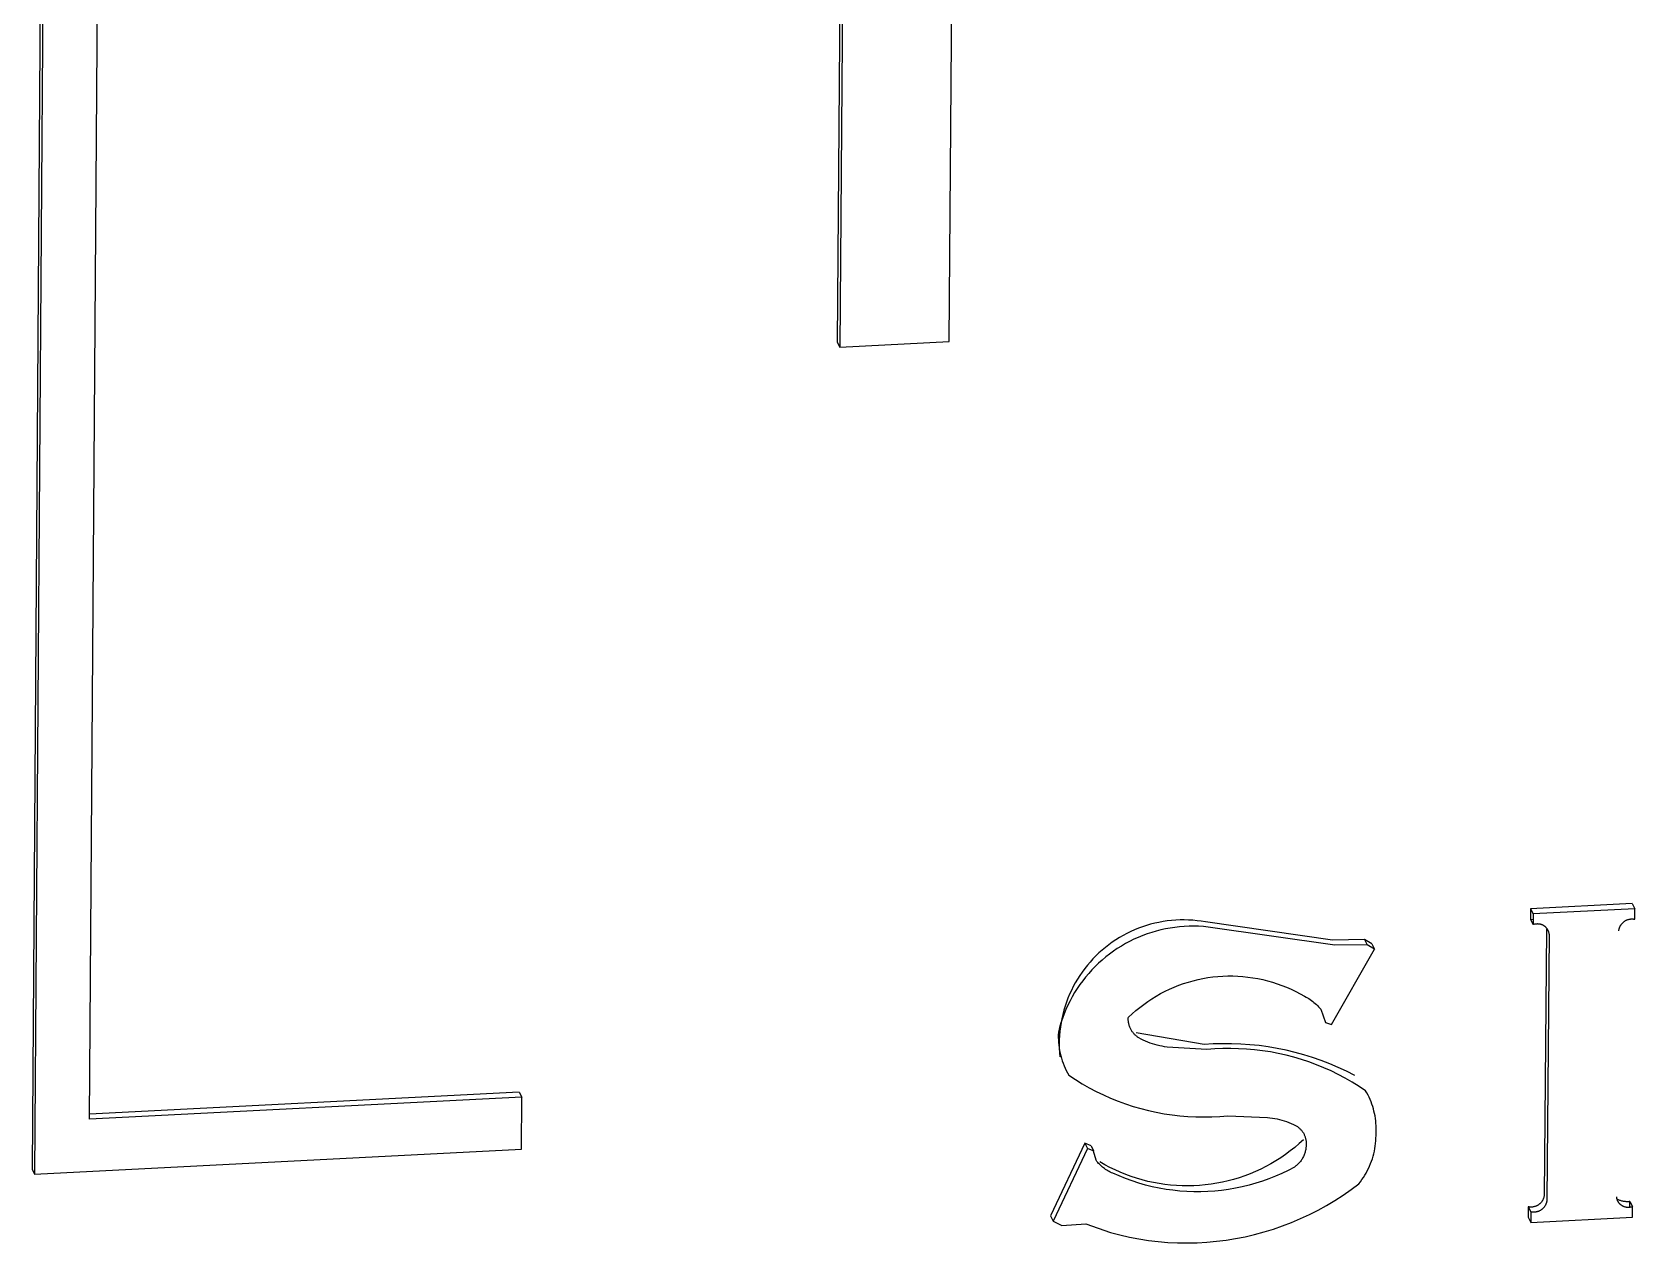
# Model space of a CAD drawing. Header units: millimetres. Extents: x -582 to 3448, y -204 to 2611.
# Drawn here: x 589.33 to 596.9, y 676.75 to 682.47 of the extents above; entities that cross this region are included whole.
import ezdxf

# ---------------------------------------------------------------- set-up
doc = ezdxf.new("R2010")
doc.units = ezdxf.units.MM
doc.header["$MEASUREMENT"] = 0
doc.layers.add('Utwórz2D linie widoczne', color=7, linetype='Continuous', true_color=0x000000)

msp = doc.modelspace()

# ---------------------------------------------------------------- linework, layer by layer
at = {"layer": 'Utwórz2D linie widoczne'}
for p, q in [((589.5234, 704.774), (589.3295, 677.0965)), ((589.5357, 704.7507), (589.3418, 677.0725)), ((589.6006, 677.3316), (589.7922, 704.5152)), ((593.2121, 691.1064), (593.1345, 681.0031)), ((593.2245, 691.0827), (593.1469, 680.9791)), ((593.6623, 681.0054), (593.7316, 689.9711)), ((593.1345, 681.0031), (593.1469, 680.9791)), ((593.1469, 680.9791), (593.6623, 681.0054)), ((596.4103, 678.3256), (596.4099, 678.2758)), ((596.8908, 678.3502), (596.4103, 678.3256)), ((596.4103, 678.3256), (596.4228, 678.3016)), ((596.9033, 678.3262), (596.4228, 678.3016)), ((596.8908, 678.3502), (596.9033, 678.3262)), ((596.9029, 678.2764), (596.9033, 678.3262)), ((594.5576, 678.2337), (594.5389, 678.2262)), ((594.5764, 678.2407), (594.5576, 678.2337)), ((594.5956, 678.247), (594.5764, 678.2407)), ((594.6149, 678.2526), (594.5956, 678.247)), ((594.6344, 678.2575), (594.6149, 678.2526)), ((594.654, 678.2618), (594.6344, 678.2575)), ((594.6738, 678.2654), (594.654, 678.2618)), ((594.6851, 678.2309), (594.6631, 678.2261)), ((594.6937, 678.2683), (594.6738, 678.2654)), ((594.7072, 678.235), (594.6851, 678.2309)), ((594.7137, 678.2705), (594.6937, 678.2683)), ((594.7294, 678.2382), (594.7072, 678.235)), ((594.7337, 678.2721), (594.7137, 678.2705)), ((594.7517, 678.2408), (594.7294, 678.2382)), ((594.7538, 678.273), (594.7337, 678.2721)), ((594.7741, 678.2425), (594.7517, 678.2408)), ((594.774, 678.2731), (594.7538, 678.273)), ((594.7941, 678.2726), (594.774, 678.2731)), ((594.7966, 678.2435), (594.7741, 678.2425)), ((594.8141, 678.2714), (594.7941, 678.2726)), ((594.8191, 678.2437), (594.7966, 678.2435)), ((594.8342, 678.2695), (594.8141, 678.2714)), ((594.8415, 678.2431), (594.8191, 678.2437)), ((594.8541, 678.2669), (594.8342, 678.2695)), ((594.864, 678.2417), (594.8415, 678.2431)), ((594.8739, 678.2636), (594.8541, 678.2669)), ((594.8864, 678.2396), (594.864, 678.2417)), ((595.4735, 678.178), (594.8739, 678.2636)), ((595.4859, 678.1539), (594.8864, 678.2396)), ((596.4099, 678.2758), (596.4225, 678.2761)), ((596.4099, 678.2758), (596.4223, 678.2518)), ((596.4228, 678.3016), (596.4223, 678.2518)), ((596.4223, 678.2518), (596.4241, 678.2525)), ((596.4241, 678.2525), (596.4259, 678.2531)), ((596.4259, 678.2531), (596.4277, 678.2536)), ((596.4277, 678.2536), (596.4295, 678.2541)), ((596.4295, 678.2541), (596.4314, 678.2545)), ((596.4314, 678.2545), (596.4332, 678.2549)), ((596.4332, 678.2549), (596.4351, 678.2552)), ((596.4351, 678.2552), (596.437, 678.2554)), ((596.437, 678.2554), (596.4389, 678.2555)), ((596.4389, 678.2555), (596.4408, 678.2556)), ((596.4408, 678.2556), (596.4426, 678.2557)), ((596.4426, 678.2557), (596.4445, 678.2556)), ((596.4445, 678.2556), (596.4464, 678.2555)), ((596.4464, 678.2555), (596.4483, 678.2554)), ((596.4483, 678.2554), (596.4502, 678.2552)), ((596.4502, 678.2552), (596.452, 678.2549)), ((596.452, 678.2549), (596.4539, 678.2545)), ((596.4539, 678.2545), (596.4557, 678.2541)), ((596.4557, 678.2541), (596.4576, 678.2536)), ((596.4576, 678.2536), (596.4594, 678.2531)), ((596.4594, 678.2531), (596.4612, 678.2524)), ((596.4612, 678.2524), (596.4629, 678.2518)), ((596.4629, 678.2518), (596.4647, 678.251)), ((596.4647, 678.251), (596.4664, 678.2503)), ((596.4664, 678.2503), (596.4681, 678.2494)), ((596.4681, 678.2494), (596.4697, 678.2485)), ((596.4697, 678.2485), (596.4714, 678.2475)), ((596.4714, 678.2475), (596.473, 678.2465)), ((596.473, 678.2465), (596.4745, 678.2454)), ((596.4745, 678.2454), (596.476, 678.2443)), ((596.476, 678.2443), (596.4775, 678.2431)), ((596.4775, 678.2431), (596.4789, 678.2419)), ((596.4789, 678.2419), (596.4803, 678.2406)), ((596.4803, 678.2406), (596.4817, 678.2393)), ((596.4817, 678.2393), (596.483, 678.2379)), ((596.483, 678.2379), (596.4842, 678.2365)), ((596.4842, 678.2365), (596.4854, 678.2351)), ((596.4854, 678.2351), (596.4866, 678.2336)), ((596.4866, 678.2336), (596.4877, 678.232)), ((596.4877, 678.232), (596.4887, 678.2305)), ((596.4887, 678.2305), (596.4897, 678.2288)), ((596.8282, 678.2289), (596.8287, 678.2309)), ((596.8287, 678.2309), (596.8292, 678.233)), ((596.8292, 678.233), (596.8299, 678.2351)), ((596.8299, 678.2351), (596.8306, 678.2371)), ((596.8306, 678.2371), (596.8313, 678.2391)), ((596.8313, 678.2391), (596.8322, 678.241)), ((596.8322, 678.241), (596.8331, 678.243)), ((596.8331, 678.243), (596.8341, 678.2449)), ((596.8341, 678.2449), (596.8351, 678.2468)), ((596.8351, 678.2468), (596.8362, 678.2486)), ((596.8362, 678.2486), (596.8374, 678.2504)), ((596.8374, 678.2504), (596.8386, 678.2521)), ((596.8386, 678.2521), (596.8399, 678.2539)), ((596.8399, 678.2539), (596.8412, 678.2555)), ((596.8412, 678.2555), (596.8426, 678.2571)), ((596.8426, 678.2571), (596.8441, 678.2587)), ((596.8441, 678.2587), (596.8456, 678.2602)), ((596.8456, 678.2602), (596.8471, 678.2617)), ((596.8471, 678.2617), (596.8487, 678.2631)), ((596.8487, 678.2631), (596.8504, 678.2645)), ((596.8504, 678.2645), (596.8521, 678.2658)), ((596.8521, 678.2658), (596.8538, 678.267)), ((596.8538, 678.267), (596.8556, 678.2682)), ((596.8556, 678.2682), (596.8574, 678.2693)), ((596.8574, 678.2693), (596.8593, 678.2704)), ((596.8593, 678.2704), (596.8612, 678.2714)), ((596.8612, 678.2714), (596.8631, 678.2723)), ((596.8631, 678.2723), (596.8651, 678.2731)), ((596.8651, 678.2731), (596.8671, 678.2739)), ((596.8671, 678.2739), (596.8691, 678.2746)), ((596.8691, 678.2746), (596.8711, 678.2753)), ((596.8711, 678.2753), (596.8732, 678.2759)), ((596.8732, 678.2759), (596.8753, 678.2764)), ((596.8753, 678.2764), (596.8774, 678.2768)), ((596.8774, 678.2768), (596.8795, 678.2772)), ((596.8795, 678.2772), (596.8816, 678.2775)), ((596.8816, 678.2775), (596.8837, 678.2777)), ((596.8837, 678.2777), (596.8859, 678.2778)), ((596.8859, 678.2778), (596.888, 678.2779)), ((596.888, 678.2779), (596.8901, 678.2779)), ((596.8901, 678.2779), (596.8923, 678.2778)), ((596.8923, 678.2778), (596.8944, 678.2777)), ((596.8944, 678.2777), (596.8965, 678.2775)), ((596.8965, 678.2775), (596.8987, 678.2772)), ((596.8987, 678.2772), (596.9008, 678.2768)), ((596.9008, 678.2768), (596.9029, 678.2764)), ((594.4173, 678.156), (594.4014, 678.1436)), ((594.4336, 678.1678), (594.4173, 678.156)), ((594.4502, 678.179), (594.4336, 678.1678)), ((594.4673, 678.1896), (594.4502, 678.179)), ((594.4847, 678.1997), (594.4673, 678.1896)), ((594.496, 678.1612), (594.4766, 678.15)), ((594.5025, 678.2091), (594.4847, 678.1997)), ((594.5158, 678.1718), (594.496, 678.1612)), ((594.5206, 678.218), (594.5025, 678.2091)), ((594.536, 678.1817), (594.5158, 678.1718)), ((594.5389, 678.2262), (594.5206, 678.218)), ((594.5565, 678.191), (594.536, 678.1817)), ((594.5773, 678.1995), (594.5565, 678.191)), ((594.5984, 678.2072), (594.5773, 678.1995)), ((594.6198, 678.2143), (594.5984, 678.2072)), ((594.6413, 678.2206), (594.6198, 678.2143)), ((594.6631, 678.2261), (594.6413, 678.2206)), ((595.6253, 678.1803), (595.4735, 678.178)), ((595.6377, 678.1562), (595.4859, 678.1539)), ((595.6253, 678.1803), (595.6377, 678.1562)), ((595.66, 678.1599), (595.6253, 678.1803)), ((595.6724, 678.1358), (595.6377, 678.1562)), ((595.66, 678.1599), (595.6724, 678.1358)), ((596.4847, 678.2297), (596.4744, 676.972)), ((596.4972, 678.2056), (596.4869, 676.948)), ((596.4897, 678.2288), (596.4907, 678.2272)), ((596.4907, 678.2272), (596.4915, 678.2255)), ((596.4915, 678.2255), (596.4924, 678.2238)), ((596.4924, 678.2238), (596.4931, 678.2221)), ((596.4931, 678.2221), (596.4938, 678.2203)), ((596.4938, 678.2203), (596.4945, 678.2186)), ((596.4945, 678.2186), (596.495, 678.2168)), ((596.495, 678.2168), (596.4956, 678.2149)), ((596.4956, 678.2149), (596.496, 678.2131)), ((596.496, 678.2131), (596.4964, 678.2113)), ((596.4964, 678.2113), (596.4967, 678.2094)), ((596.4967, 678.2094), (596.497, 678.2075)), ((596.497, 678.2075), (596.4972, 678.2056)), ((596.8272, 678.2225), (596.8274, 678.2246)), ((596.8274, 678.2246), (596.8278, 678.2268)), ((596.8278, 678.2268), (596.8282, 678.2289)), ((594.3424, 678.0891), (594.3288, 678.0742)), ((594.3564, 678.1035), (594.3424, 678.0891)), ((594.3709, 678.1174), (594.3564, 678.1035)), ((594.3858, 678.0839), (594.3691, 678.0689)), ((594.3859, 678.1308), (594.3709, 678.1174)), ((594.403, 678.0984), (594.3858, 678.0839)), ((594.4014, 678.1436), (594.3859, 678.1308)), ((594.4207, 678.1122), (594.403, 678.0984)), ((594.4389, 678.1254), (594.4207, 678.1122)), ((594.4575, 678.138), (594.4389, 678.1254)), ((594.4766, 678.15), (594.4575, 678.138)), ((595.4697, 677.7793), (595.6724, 678.1358)), ((594.28, 678.0103), (594.2692, 677.9934)), ((594.2914, 678.0269), (594.28, 678.0103)), ((594.3033, 678.0431), (594.2914, 678.0269)), ((594.3077, 678.0033), (594.2938, 677.9857)), ((594.3158, 678.0589), (594.3033, 678.0431)), ((594.3222, 678.0205), (594.3077, 678.0033)), ((594.3288, 678.0742), (594.3158, 678.0589)), ((594.3373, 678.0372), (594.3222, 678.0205)), ((594.3529, 678.0533), (594.3373, 678.0372)), ((594.3691, 678.0689), (594.3529, 678.0533)), ((594.8856, 678.0007), (594.9091, 678.0039)), ((594.9091, 678.0039), (594.9327, 678.0063)), ((594.9327, 678.0063), (594.9564, 678.0079)), ((594.9564, 678.0079), (594.9801, 678.0087)), ((594.9801, 678.0087), (595.0038, 678.0086)), ((595.0038, 678.0086), (595.0275, 678.0078)), ((595.0275, 678.0078), (595.0512, 678.0061)), ((595.0512, 678.0061), (595.0748, 678.0036)), ((595.0748, 678.0036), (595.0983, 678.0003)), ((594.2404, 677.9404), (594.232, 677.9221)), ((594.2494, 677.9584), (594.2404, 677.9404)), ((594.2559, 677.9299), (594.2446, 677.9105)), ((594.259, 677.976), (594.2494, 677.9584)), ((594.2679, 677.9489), (594.2559, 677.9299)), ((594.2692, 677.9934), (594.259, 677.976)), ((594.2805, 677.9675), (594.2679, 677.9489)), ((594.2938, 677.9857), (594.2805, 677.9675)), ((594.662, 677.9254), (594.683, 677.9363)), ((594.683, 677.9363), (594.7044, 677.9465)), ((594.7044, 677.9465), (594.7262, 677.956)), ((594.7262, 677.956), (594.7482, 677.9647)), ((594.7482, 677.9647), (594.7706, 677.9727)), ((594.7706, 677.9727), (594.7932, 677.9799)), ((594.7932, 677.9799), (594.816, 677.9863)), ((594.816, 677.9863), (594.839, 677.9919)), ((594.839, 677.9919), (594.8623, 677.9967)), ((594.8623, 677.9967), (594.8856, 678.0007)), ((595.0983, 678.0003), (595.1216, 677.9962)), ((595.1216, 677.9962), (595.1448, 677.9913)), ((595.1448, 677.9913), (595.1678, 677.9856)), ((595.1678, 677.9856), (595.1907, 677.9792)), ((595.1907, 677.9792), (595.2132, 677.9719)), ((595.2132, 677.9719), (595.2355, 677.9639)), ((595.2355, 677.9639), (595.2576, 677.9551)), ((595.2576, 677.9551), (595.2793, 677.9455)), ((595.2793, 677.9455), (595.3006, 677.9352)), ((595.3006, 677.9352), (595.3216, 677.9242)), ((594.2107, 677.8657), (594.2049, 677.8464)), ((594.2171, 677.8847), (594.2107, 677.8657)), ((594.2239, 677.8706), (594.2147, 677.8501)), ((594.2242, 677.9035), (594.2171, 677.8847)), ((594.2339, 677.8907), (594.2239, 677.8706)), ((594.232, 677.9221), (594.2242, 677.9035)), ((594.2446, 677.9105), (594.2339, 677.8907)), ((594.5448, 677.8451), (594.5631, 677.8602)), ((594.5631, 677.8602), (594.582, 677.8745)), ((594.582, 677.8745), (594.6013, 677.8883)), ((594.6013, 677.8883), (594.6211, 677.9013)), ((594.6211, 677.9013), (594.6413, 677.9137)), ((594.6413, 677.9137), (594.662, 677.9254)), ((595.3216, 677.9242), (595.3423, 677.9125)), ((595.3423, 677.9125), (595.349, 677.909)), ((595.349, 677.909), (595.3556, 677.9053)), ((595.3556, 677.9053), (595.3621, 677.9014)), ((595.3621, 677.9014), (595.3684, 677.8973)), ((595.3684, 677.8973), (595.3747, 677.8929)), ((595.3747, 677.8929), (595.3807, 677.8884)), ((595.3807, 677.8884), (595.3866, 677.8837)), ((595.3866, 677.8837), (595.3924, 677.8787)), ((595.3924, 677.8787), (595.398, 677.8736)), ((595.398, 677.8736), (595.4034, 677.8683)), ((595.4034, 677.8683), (595.4086, 677.8628)), ((595.4086, 677.8628), (595.4136, 677.8572)), ((595.4136, 677.8572), (595.4185, 677.8514)), ((594.1912, 677.7869), (594.1848, 677.7654)), ((594.1915, 677.7876), (594.1884, 677.7677)), ((594.1983, 677.8083), (594.1912, 677.7869)), ((594.1953, 677.8073), (594.1915, 677.7876)), ((594.1998, 677.8269), (594.1953, 677.8073)), ((594.2061, 677.8293), (594.1983, 677.8083)), ((594.2049, 677.8464), (594.1998, 677.8269)), ((594.2147, 677.8501), (594.2061, 677.8293)), ((594.5094, 677.8096), (594.5097, 677.8132)), ((594.5094, 677.8061), (594.5094, 677.8096)), ((594.5094, 677.8025), (594.5094, 677.8061)), ((594.5095, 677.7989), (594.5094, 677.8025)), ((594.5098, 677.7953), (594.5095, 677.7989)), ((594.5097, 677.8132), (594.5269, 677.8295)), ((594.5102, 677.7917), (594.5098, 677.7953)), ((594.5107, 677.7882), (594.5102, 677.7917)), ((594.5114, 677.7846), (594.5107, 677.7882)), ((594.5122, 677.7811), (594.5114, 677.7846)), ((594.513, 677.7776), (594.5122, 677.7811)), ((594.514, 677.7742), (594.513, 677.7776)), ((594.5269, 677.8295), (594.5448, 677.8451)), ((595.4185, 677.8514), (595.4409, 677.7888)), ((595.4409, 677.7888), (595.4697, 677.7793)), ((594.1787, 677.7311), (594.1786, 677.7186)), ((594.1786, 677.7186), (594.179, 677.7061)), ((594.1792, 677.7436), (594.1787, 677.7311)), ((594.179, 677.7061), (594.1798, 677.6936)), ((594.1848, 677.7654), (594.1792, 677.7436)), ((594.1832, 677.7076), (594.1829, 677.6875)), ((594.1843, 677.7277), (594.1832, 677.7076)), ((594.186, 677.7477), (594.1843, 677.7277)), ((594.1884, 677.7677), (594.186, 677.7477)), ((594.5152, 677.7708), (594.514, 677.7742)), ((594.5164, 677.7674), (594.5152, 677.7708)), ((594.5178, 677.7641), (594.5164, 677.7674)), ((594.5193, 677.7608), (594.5178, 677.7641)), ((594.5208, 677.7576), (594.5193, 677.7608)), ((594.5225, 677.7544), (594.5208, 677.7576)), ((594.5243, 677.7513), (594.5225, 677.7544)), ((594.5262, 677.7483), (594.5243, 677.7513)), ((594.5283, 677.7453), (594.5262, 677.7483)), ((594.5304, 677.7424), (594.5283, 677.7453)), ((594.5326, 677.7396), (594.5304, 677.7424)), ((594.5349, 677.7368), (594.5326, 677.7396)), ((594.5373, 677.7341), (594.5349, 677.7368)), ((594.5398, 677.7316), (594.5373, 677.7341)), ((594.5424, 677.7291), (594.5398, 677.7316)), ((594.545, 677.7267), (594.5424, 677.7291)), ((594.5478, 677.7243), (594.545, 677.7267)), ((594.8678, 677.6846), (594.5471, 677.7401)), ((594.5506, 677.7221), (594.5478, 677.7243)), ((594.5535, 677.72), (594.5506, 677.7221)), ((594.5565, 677.718), (594.5535, 677.72)), ((594.5595, 677.7161), (594.5565, 677.718)), ((594.5698, 677.7105), (594.5595, 677.7161)), ((594.5803, 677.7053), (594.5698, 677.7105)), ((594.5909, 677.7004), (594.5803, 677.7053)), ((594.6017, 677.6959), (594.5909, 677.7004)), ((594.1798, 677.6936), (594.181, 677.6812)), ((594.181, 677.6812), (594.1827, 677.6688)), ((594.1827, 677.6688), (594.1848, 677.6565)), ((594.1829, 677.6875), (594.1832, 677.6674)), ((594.1832, 677.6674), (594.1842, 677.6473)), ((594.1842, 677.6473), (594.1859, 677.6273)), ((594.1848, 677.6565), (594.1873, 677.6442)), ((594.1873, 677.6442), (594.1902, 677.632)), ((594.1902, 677.632), (594.1936, 677.62)), ((594.6127, 677.6917), (594.6017, 677.6959)), ((594.6238, 677.688), (594.6127, 677.6917)), ((594.635, 677.6845), (594.6238, 677.688)), ((594.6463, 677.6815), (594.635, 677.6845)), ((594.6576, 677.6788), (594.6463, 677.6815)), ((594.6691, 677.6765), (594.6576, 677.6788)), ((594.6807, 677.6745), (594.6691, 677.6765)), ((594.6923, 677.673), (594.6807, 677.6745)), ((594.8802, 677.6606), (594.6923, 677.673)), ((594.911, 677.6873), (594.8678, 677.6846)), ((594.9178, 677.6636), (594.8802, 677.6606)), ((594.9543, 677.6886), (594.911, 677.6873)), ((594.9555, 677.6653), (594.9178, 677.6636)), ((594.9976, 677.6885), (594.9543, 677.6886)), ((594.9931, 677.6658), (594.9555, 677.6653)), ((595.0308, 677.6651), (594.9931, 677.6658)), ((595.0408, 677.6869), (594.9976, 677.6885)), ((595.0684, 677.6631), (595.0308, 677.6651)), ((595.084, 677.6839), (595.0408, 677.6869)), ((595.106, 677.6598), (595.0684, 677.6631)), ((595.1271, 677.6794), (595.084, 677.6839)), ((595.1434, 677.6553), (595.106, 677.6598)), ((595.1699, 677.6736), (595.1271, 677.6794)), ((595.1807, 677.6495), (595.1434, 677.6553)), ((595.2126, 677.6663), (595.1699, 677.6736)), ((595.2177, 677.6425), (595.1807, 677.6495)), ((595.255, 677.6576), (595.2126, 677.6663)), ((595.2545, 677.6343), (595.2177, 677.6425)), ((595.2909, 677.6249), (595.2545, 677.6343)), ((595.2971, 677.6475), (595.255, 677.6576)), ((595.3271, 677.6142), (595.2909, 677.6249)), ((595.3388, 677.6361), (595.2971, 677.6475)), ((595.3802, 677.6232), (595.3388, 677.6361)), ((594.1936, 677.62), (594.1973, 677.6081)), ((594.1973, 677.6081), (594.2015, 677.5963)), ((594.2015, 677.5963), (594.206, 677.5846)), ((594.206, 677.5846), (594.211, 677.5731)), ((594.211, 677.5731), (594.2164, 677.5618)), ((594.2164, 677.5618), (594.2221, 677.5507)), ((594.2221, 677.5507), (594.2282, 677.5398)), ((595.3629, 677.6024), (595.3271, 677.6142)), ((595.3982, 677.5893), (595.3629, 677.6024)), ((595.421, 677.609), (595.3802, 677.6232)), ((595.4331, 677.5751), (595.3982, 677.5893)), ((595.4614, 677.5934), (595.421, 677.609)), ((595.4676, 677.5598), (595.4331, 677.5751)), ((595.5013, 677.5766), (595.4614, 677.5934)), ((595.5014, 677.5433), (595.4676, 677.5598)), ((595.5406, 677.5584), (595.5013, 677.5766)), ((595.5792, 677.5389), (595.5406, 677.5584)), ((594.2282, 677.5398), (594.2596, 677.519)), ((594.2596, 677.519), (594.2917, 677.4992)), ((594.2917, 677.4992), (594.3244, 677.4805)), ((594.3244, 677.4805), (594.3577, 677.4629)), ((595.5348, 677.5257), (595.5014, 677.5433)), ((595.5675, 677.507), (595.5348, 677.5257)), ((595.5995, 677.4872), (595.5675, 677.507)), ((595.6309, 677.4663), (595.5995, 677.4872)), ((591.6438, 677.4361), (589.6006, 677.3316)), ((591.6315, 677.4602), (589.6007, 677.3563)), ((591.6315, 677.4602), (591.6438, 677.4361)), ((591.642, 677.1902), (591.6438, 677.4361)), ((594.3577, 677.4629), (594.3916, 677.4465)), ((594.3916, 677.4465), (594.426, 677.4312)), ((594.426, 677.4312), (594.4609, 677.4171)), ((594.4609, 677.4171), (594.4963, 677.4041)), ((594.4963, 677.4041), (594.5321, 677.3924)), ((595.6367, 677.4562), (595.6309, 677.4663)), ((595.6421, 677.446), (595.6367, 677.4562)), ((595.6472, 677.4356), (595.6421, 677.446)), ((595.652, 677.425), (595.6472, 677.4356)), ((595.6564, 677.4143), (595.652, 677.425)), ((595.6604, 677.4034), (595.6564, 677.4143)), ((595.6641, 677.3924), (595.6604, 677.4034)), ((594.5321, 677.3924), (594.5683, 677.3819)), ((594.5683, 677.3819), (594.6048, 677.3726)), ((594.6048, 677.3726), (594.6416, 677.3645)), ((594.6416, 677.3645), (594.6786, 677.3577)), ((594.6786, 677.3577), (594.7159, 677.3521)), ((594.7159, 677.3521), (594.7533, 677.3478)), ((594.7533, 677.3478), (594.7908, 677.3447)), ((594.7908, 677.3447), (594.8285, 677.3429)), ((594.8285, 677.3429), (594.8661, 677.3424)), ((594.8661, 677.3424), (594.9038, 677.3432)), ((594.9038, 677.3432), (594.9414, 677.3452)), ((594.9414, 677.3452), (594.9789, 677.3485)), ((594.9789, 677.3485), (595.167, 677.34)), ((595.167, 677.34), (595.1785, 677.3388)), ((595.1785, 677.3388), (595.19, 677.3373)), ((595.19, 677.3373), (595.2014, 677.3354)), ((595.2014, 677.3354), (595.2127, 677.3332)), ((595.2127, 677.3332), (595.224, 677.3306)), ((595.224, 677.3306), (595.2352, 677.3276)), ((595.2352, 677.3276), (595.2463, 677.3242)), ((595.2463, 677.3242), (595.2572, 677.3205)), ((595.6674, 677.3813), (595.6641, 677.3924)), ((595.6703, 677.3701), (595.6674, 677.3813)), ((595.6729, 677.3587), (595.6703, 677.3701)), ((595.6751, 677.3474), (595.6729, 677.3587)), ((595.6769, 677.3359), (595.6751, 677.3474)), ((595.6784, 677.3244), (595.6769, 677.3359)), ((595.6794, 677.3128), (595.6784, 677.3244)), ((595.2572, 677.3205), (595.2681, 677.3165)), ((595.2681, 677.3165), (595.2788, 677.3121)), ((595.2788, 677.3121), (595.2894, 677.3074)), ((595.2894, 677.3074), (595.2998, 677.3023)), ((595.2998, 677.3023), (595.3026, 677.3008)), ((595.3026, 677.3008), (595.3054, 677.2991)), ((595.3054, 677.2991), (595.3081, 677.2973)), ((595.3081, 677.2973), (595.3107, 677.2954)), ((595.3107, 677.2954), (595.3133, 677.2935)), ((595.3133, 677.2935), (595.3158, 677.2914)), ((595.3158, 677.2914), (595.3183, 677.2893)), ((595.3183, 677.2893), (595.3206, 677.2871)), ((595.3206, 677.2871), (595.3229, 677.2848)), ((595.3229, 677.2848), (595.3251, 677.2825)), ((595.3251, 677.2825), (595.3273, 677.28)), ((595.3273, 677.28), (595.3293, 677.2775)), ((595.3293, 677.2775), (595.3313, 677.2749)), ((595.3313, 677.2749), (595.3332, 677.2723)), ((595.3332, 677.2723), (595.3349, 677.2696)), ((595.3349, 677.2696), (595.3366, 677.2668)), ((595.3366, 677.2668), (595.3382, 677.264)), ((595.3382, 677.264), (595.3397, 677.2611)), ((595.3397, 677.2611), (595.3411, 677.2582)), ((595.3411, 677.2582), (595.3424, 677.2553)), ((595.3424, 677.2553), (595.3436, 677.2522)), ((595.3436, 677.2522), (595.3447, 677.2492)), ((595.3447, 677.2492), (595.3457, 677.2461)), ((595.3457, 677.2461), (595.3466, 677.243)), ((595.6801, 677.3013), (595.6794, 677.3128)), ((595.6797, 677.2419), (595.6799, 677.2542)), ((595.6798, 677.2665), (595.6803, 677.2781)), ((595.6799, 677.2542), (595.6798, 677.2665)), ((595.6804, 677.2897), (595.6801, 677.3013)), ((595.6803, 677.2781), (595.6804, 677.2897)), ((589.3418, 677.0725), (591.642, 677.1902)), ((594.3045, 677.2182), (594.1425, 676.875)), ((594.3169, 677.1942), (594.1548, 676.8509)), ((594.3334, 677.206), (594.3045, 677.2182)), ((594.3045, 677.2182), (594.3169, 677.1942)), ((594.3435, 677.1829), (594.3169, 677.1942)), ((594.3334, 677.206), (594.3454, 677.1825)), ((594.3568, 677.1379), (594.3457, 677.1812)), ((595.2746, 677.1819), (595.2526, 677.1656)), ((595.296, 677.1989), (595.2746, 677.1819)), ((595.3169, 677.2166), (595.296, 677.1989)), ((595.3371, 677.235), (595.3169, 677.2166)), ((595.3433, 677.1717), (595.3419, 677.1676)), ((595.3446, 677.176), (595.3433, 677.1717)), ((595.3457, 677.1802), (595.3446, 677.176)), ((595.3467, 677.1846), (595.3457, 677.1802)), ((595.3466, 677.243), (595.3474, 677.2399)), ((595.3476, 677.1889), (595.3467, 677.1846)), ((595.3474, 677.2399), (595.3481, 677.2367)), ((595.3483, 677.1933), (595.3476, 677.1889)), ((595.3481, 677.2367), (595.3486, 677.2335)), ((595.3488, 677.1976), (595.3483, 677.1933)), ((595.3486, 677.2335), (595.3491, 677.2303)), ((595.3492, 677.2021), (595.3488, 677.1976)), ((595.3491, 677.2303), (595.3495, 677.2271)), ((595.3495, 677.2065), (595.3492, 677.2021)), ((595.3495, 677.2271), (595.3497, 677.2238)), ((595.3496, 677.2109), (595.3495, 677.2065)), ((595.3498, 677.2141), (595.3496, 677.2109)), ((595.3497, 677.2238), (595.3498, 677.2206)), ((595.3498, 677.2206), (595.3498, 677.2174)), ((595.3498, 677.2174), (595.3498, 677.2141)), ((595.6692, 677.169), (595.672, 677.181)), ((595.672, 677.181), (595.6743, 677.193)), ((595.6743, 677.193), (595.6763, 677.2052)), ((595.6763, 677.2052), (595.6778, 677.2174)), ((595.6778, 677.2174), (595.6789, 677.2296)), ((595.6789, 677.2296), (595.6797, 677.2419)), ((589.3295, 677.0965), (589.3418, 677.0725)), ((594.3607, 677.1329), (594.3568, 677.1379)), ((594.3647, 677.1281), (594.3607, 677.1329)), ((594.3689, 677.1234), (594.3647, 677.1281)), ((594.3733, 677.1188), (594.3689, 677.1234)), ((594.3778, 677.1144), (594.3733, 677.1188)), ((594.3979, 677.117), (594.3742, 677.1307)), ((594.3825, 677.1101), (594.3778, 677.1144)), ((594.3873, 677.106), (594.3825, 677.1101)), ((594.3922, 677.1021), (594.3873, 677.106)), ((594.3973, 677.0983), (594.3922, 677.1021)), ((594.4024, 677.0947), (594.3973, 677.0983)), ((594.422, 677.1042), (594.3979, 677.117)), ((594.4078, 677.0913), (594.4024, 677.0947)), ((594.4466, 677.0922), (594.422, 677.1042)), ((595.1349, 677.0962), (595.1101, 677.0847)), ((595.1594, 677.1084), (595.1349, 677.0962)), ((595.1834, 677.1215), (595.1594, 677.1084)), ((595.2069, 677.1355), (595.1834, 677.1215)), ((595.23, 677.1502), (595.2069, 677.1355)), ((595.2526, 677.1656), (595.23, 677.1502)), ((595.2939, 677.1056), (595.2647, 677.0903)), ((595.2975, 677.1082), (595.2939, 677.1056)), ((595.301, 677.1109), (595.2975, 677.1082)), ((595.3044, 677.1137), (595.301, 677.1109)), ((595.3078, 677.1166), (595.3044, 677.1137)), ((595.311, 677.1196), (595.3078, 677.1166)), ((595.3141, 677.1228), (595.311, 677.1196)), ((595.3171, 677.126), (595.3141, 677.1228)), ((595.32, 677.1294), (595.3171, 677.126)), ((595.3227, 677.1328), (595.32, 677.1294)), ((595.3254, 677.1364), (595.3227, 677.1328)), ((595.3279, 677.14), (595.3254, 677.1364)), ((595.3303, 677.1437), (595.3279, 677.14)), ((595.3326, 677.1475), (595.3303, 677.1437)), ((595.3347, 677.1514), (595.3326, 677.1475)), ((595.3367, 677.1553), (595.3347, 677.1514)), ((595.3386, 677.1594), (595.3367, 677.1553)), ((595.3403, 677.1634), (595.3386, 677.1594)), ((595.3419, 677.1676), (595.3403, 677.1634)), ((595.6388, 677.0886), (595.6443, 677.0996)), ((595.6443, 677.0996), (595.6494, 677.1108)), ((595.6494, 677.1108), (595.6542, 677.1222)), ((595.6542, 677.1222), (595.6585, 677.1337)), ((595.6585, 677.1337), (595.6625, 677.1453)), ((595.6625, 677.1453), (595.666, 677.1571)), ((595.666, 677.1571), (595.6692, 677.169)), ((594.4132, 677.088), (594.4078, 677.0913)), ((594.4187, 677.085), (594.4132, 677.088)), ((594.4243, 677.0821), (594.4187, 677.085)), ((594.4301, 677.0794), (594.4243, 677.0821)), ((594.4359, 677.077), (594.4301, 677.0794)), ((594.466, 677.0637), (594.4359, 677.077)), ((594.4716, 677.0811), (594.4466, 677.0922)), ((594.4966, 677.0514), (594.466, 677.0637)), ((594.497, 677.0708), (594.4716, 677.0811)), ((594.5277, 677.0402), (594.4966, 677.0514)), ((594.5226, 677.0613), (594.497, 677.0708)), ((594.5486, 677.0528), (594.5226, 677.0613)), ((594.5591, 677.0301), (594.5277, 677.0402)), ((594.5749, 677.0451), (594.5486, 677.0528)), ((594.5908, 677.021), (594.5591, 677.0301)), ((594.6014, 677.0384), (594.5749, 677.0451)), ((594.6228, 677.0131), (594.5908, 677.021)), ((594.6281, 677.0325), (594.6014, 677.0384)), ((594.655, 677.0276), (594.6281, 677.0325)), ((594.6821, 677.0236), (594.655, 677.0276)), ((594.7093, 677.0205), (594.6821, 677.0236)), ((594.7365, 677.0183), (594.7093, 677.0205)), ((594.7639, 677.0171), (594.7365, 677.0183)), ((594.8459, 677.0189), (594.8186, 677.0174)), ((594.8731, 677.0214), (594.8459, 677.0189)), ((594.9003, 677.0248), (594.8731, 677.0214)), ((594.9273, 677.0292), (594.9003, 677.0248)), ((594.9541, 677.0344), (594.9273, 677.0292)), ((594.9808, 677.0406), (594.9541, 677.0344)), ((595.0072, 677.0476), (594.9808, 677.0406)), ((595.0334, 677.0556), (595.0072, 677.0476)), ((595.0593, 677.0644), (595.0334, 677.0556)), ((595.0799, 677.0205), (595.0479, 677.0126)), ((595.0848, 677.0741), (595.0593, 677.0644)), ((595.1117, 677.0295), (595.0799, 677.0205)), ((595.1101, 677.0847), (595.0848, 677.0741)), ((595.1431, 677.0395), (595.1117, 677.0295)), ((595.1741, 677.0506), (595.1431, 677.0395)), ((595.2048, 677.0628), (595.1741, 677.0506)), ((595.235, 677.0761), (595.2048, 677.0628)), ((595.2647, 677.0903), (595.235, 677.0761)), ((595.5617, 676.9995), (595.5984, 677.027)), ((595.5984, 677.027), (595.606, 677.0367)), ((595.606, 677.0367), (595.6133, 677.0466)), ((595.6133, 677.0466), (595.6202, 677.0568)), ((595.6202, 677.0568), (595.6268, 677.0672)), ((595.6268, 677.0672), (595.633, 677.0778)), ((595.633, 677.0778), (595.6388, 677.0886)), ((594.655, 677.0063), (594.6228, 677.0131)), ((594.6875, 677.0006), (594.655, 677.0063)), ((594.7202, 676.996), (594.6875, 677.0006)), ((594.753, 676.9926), (594.7202, 676.996)), ((594.7859, 676.9903), (594.753, 676.9926)), ((594.7912, 677.0168), (594.7639, 677.0171)), ((594.8188, 676.9891), (594.7859, 676.9903)), ((594.8186, 677.0174), (594.7912, 677.0168)), ((594.8518, 676.989), (594.8188, 676.9891)), ((594.8848, 676.9901), (594.8518, 676.989)), ((594.9177, 676.9924), (594.8848, 676.9901)), ((594.9505, 676.9958), (594.9177, 676.9924)), ((594.9831, 677.0003), (594.9505, 676.9958)), ((595.0156, 677.0059), (594.9831, 677.0003)), ((595.0479, 677.0126), (595.0156, 677.0059)), ((595.446, 676.9246), (595.4854, 676.9483)), ((595.4854, 676.9483), (595.524, 676.9732)), ((595.524, 676.9732), (595.5617, 676.9995)), ((596.4642, 676.9442), (596.463, 676.9425)), ((596.4654, 676.946), (596.4642, 676.9442)), ((596.4665, 676.9478), (596.4654, 676.946)), ((596.4675, 676.9497), (596.4665, 676.9478)), ((596.4685, 676.9516), (596.4675, 676.9497)), ((596.4694, 676.9535), (596.4685, 676.9516)), ((596.4702, 676.9555), (596.4694, 676.9535)), ((596.471, 676.9575), (596.4702, 676.9555)), ((596.4717, 676.9595), (596.471, 676.9575)), ((596.4723, 676.9616), (596.4717, 676.9595)), ((596.4729, 676.9636), (596.4723, 676.9616)), ((596.4734, 676.9657), (596.4729, 676.9636)), ((596.4738, 676.9678), (596.4734, 676.9657)), ((596.4742, 676.9699), (596.4738, 676.9678)), ((596.4744, 676.972), (596.4742, 676.9699)), ((596.4863, 676.9437), (596.4858, 676.9416)), ((596.4866, 676.9458), (596.4863, 676.9437)), ((596.4869, 676.948), (596.4866, 676.9458)), ((596.817, 676.963), (596.8168, 676.9649)), ((596.8172, 676.9611), (596.817, 676.963)), ((596.8176, 676.9593), (596.8172, 676.9611)), ((596.818, 676.9574), (596.8176, 676.9593)), ((596.8184, 676.9556), (596.818, 676.9574)), ((596.8189, 676.9538), (596.8184, 676.9556)), ((596.8195, 676.952), (596.8189, 676.9538)), ((596.8201, 676.9502), (596.8195, 676.952)), ((596.8209, 676.9484), (596.8201, 676.9502)), ((596.8216, 676.9467), (596.8209, 676.9484)), ((596.8224, 676.945), (596.8216, 676.9467)), ((596.8233, 676.9433), (596.8224, 676.945)), ((596.8259, 676.9511), (596.8228, 676.9525)), ((596.8243, 676.9417), (596.8233, 676.9433)), ((596.829, 676.9497), (596.8259, 676.9511)), ((596.8322, 676.9484), (596.829, 676.9497)), ((596.8354, 676.9473), (596.8322, 676.9484)), ((596.8387, 676.9463), (596.8354, 676.9473)), ((596.842, 676.9454), (596.8387, 676.9463)), ((596.8453, 676.9446), (596.842, 676.9454)), ((596.8486, 676.9439), (596.8453, 676.9446)), ((596.852, 676.9433), (596.8486, 676.9439)), ((596.8554, 676.9429), (596.852, 676.9433)), ((596.8588, 676.9425), (596.8554, 676.9429)), ((596.8792, 676.9429), (596.8758, 676.9426)), ((596.879, 676.9186), (596.8792, 676.9429)), ((596.8792, 676.9429), (596.8916, 676.9188)), ((594.1425, 676.875), (594.1548, 676.8509)), ((595.3233, 676.8622), (595.3649, 676.8816)), ((595.3649, 676.8816), (595.4058, 676.9024)), ((595.4058, 676.9024), (595.446, 676.9246)), ((596.3988, 676.9183), (596.3984, 676.8686)), ((596.3984, 676.8686), (596.4108, 676.8445)), ((596.4009, 676.9179), (596.3988, 676.9183)), ((596.3988, 676.9183), (596.4112, 676.8942)), ((596.403, 676.9175), (596.4009, 676.9179)), ((596.4051, 676.9172), (596.403, 676.9175)), ((596.4072, 676.917), (596.4051, 676.9172)), ((596.4094, 676.9168), (596.4072, 676.917)), ((596.4115, 676.9168), (596.4094, 676.9168)), ((596.4112, 676.8942), (596.4108, 676.8445)), ((596.4108, 676.8445), (596.8912, 676.8691)), ((596.4133, 676.8938), (596.4112, 676.8942)), ((596.4136, 676.9167), (596.4115, 676.9168)), ((596.4154, 676.8934), (596.4133, 676.8938)), ((596.4158, 676.9168), (596.4136, 676.9167)), ((596.4175, 676.8931), (596.4154, 676.8934)), ((596.4179, 676.917), (596.4158, 676.9168)), ((596.4197, 676.8929), (596.4175, 676.8931)), ((596.42, 676.9172), (596.4179, 676.917)), ((596.4218, 676.8928), (596.4197, 676.8929)), ((596.4221, 676.9175), (596.42, 676.9172)), ((596.4239, 676.8927), (596.4218, 676.8928)), ((596.4243, 676.9178), (596.4221, 676.9175)), ((596.4261, 676.8927), (596.4239, 676.8927)), ((596.4263, 676.9183), (596.4243, 676.9178)), ((596.4282, 676.8927), (596.4261, 676.8927)), ((596.4284, 676.9188), (596.4263, 676.9183)), ((596.4303, 676.8929), (596.4282, 676.8927)), ((596.4305, 676.9194), (596.4284, 676.9188)), ((596.4325, 676.8931), (596.4303, 676.8929)), ((596.4325, 676.92), (596.4305, 676.9194)), ((596.4345, 676.9207), (596.4325, 676.92)), ((596.4346, 676.8934), (596.4325, 676.8931)), ((596.4365, 676.9215), (596.4345, 676.9207)), ((596.4367, 676.8938), (596.4346, 676.8934)), ((596.4385, 676.9224), (596.4365, 676.9215)), ((596.4388, 676.8942), (596.4367, 676.8938)), ((596.4404, 676.9233), (596.4385, 676.9224)), ((596.4409, 676.8947), (596.4388, 676.8942)), ((596.4423, 676.9243), (596.4404, 676.9233)), ((596.4429, 676.8953), (596.4409, 676.8947)), ((596.4442, 676.9253), (596.4423, 676.9243)), ((596.445, 676.8959), (596.4429, 676.8953)), ((596.446, 676.9264), (596.4442, 676.9253)), ((596.447, 676.8966), (596.445, 676.8959)), ((596.4478, 676.9276), (596.446, 676.9264)), ((596.449, 676.8974), (596.447, 676.8966)), ((596.4495, 676.9288), (596.4478, 676.9276)), ((596.4509, 676.8983), (596.449, 676.8974)), ((596.4512, 676.9301), (596.4495, 676.9288)), ((596.4529, 676.8992), (596.4509, 676.8983)), ((596.4529, 676.9315), (596.4512, 676.9301)), ((596.4545, 676.9329), (596.4529, 676.9315)), ((596.4547, 676.9002), (596.4529, 676.8992)), ((596.456, 676.9344), (596.4545, 676.9329)), ((596.4566, 676.9012), (596.4547, 676.9002)), ((596.4575, 676.9359), (596.456, 676.9344)), ((596.4584, 676.9024), (596.4566, 676.9012)), ((596.459, 676.9375), (596.4575, 676.9359)), ((596.4602, 676.9035), (596.4584, 676.9024)), ((596.4604, 676.9391), (596.459, 676.9375)), ((596.462, 676.9048), (596.4602, 676.9035)), ((596.4617, 676.9407), (596.4604, 676.9391)), ((596.463, 676.9425), (596.4617, 676.9407)), ((596.4637, 676.9061), (596.462, 676.9048)), ((596.4653, 676.9074), (596.4637, 676.9061)), ((596.4669, 676.9088), (596.4653, 676.9074)), ((596.4685, 676.9103), (596.4669, 676.9088)), ((596.47, 676.9118), (596.4685, 676.9103)), ((596.4714, 676.9134), (596.47, 676.9118)), ((596.4728, 676.915), (596.4714, 676.9134)), ((596.4742, 676.9167), (596.4728, 676.915)), ((596.4755, 676.9184), (596.4742, 676.9167)), ((596.4767, 676.9201), (596.4755, 676.9184)), ((596.4778, 676.9219), (596.4767, 676.9201)), ((596.4789, 676.9238), (596.4778, 676.9219)), ((596.48, 676.9256), (596.4789, 676.9238)), ((596.4809, 676.9275), (596.48, 676.9256)), ((596.4819, 676.9295), (596.4809, 676.9275)), ((596.4827, 676.9314), (596.4819, 676.9295)), ((596.4835, 676.9334), (596.4827, 676.9314)), ((596.4842, 676.9355), (596.4835, 676.9334)), ((596.4848, 676.9375), (596.4842, 676.9355)), ((596.4854, 676.9396), (596.4848, 676.9375)), ((596.4858, 676.9416), (596.4854, 676.9396)), ((596.8252, 676.9401), (596.8243, 676.9417)), ((596.8263, 676.9385), (596.8252, 676.9401)), ((596.8274, 676.937), (596.8263, 676.9385)), ((596.8286, 676.9355), (596.8274, 676.937)), ((596.8298, 676.934), (596.8286, 676.9355)), ((596.831, 676.9326), (596.8298, 676.934)), ((596.8323, 676.9312), (596.831, 676.9326)), ((596.8337, 676.9299), (596.8323, 676.9312)), ((596.8351, 676.9286), (596.8337, 676.9299)), ((596.8365, 676.9274), (596.8351, 676.9286)), ((596.838, 676.9262), (596.8365, 676.9274)), ((596.8395, 676.9251), (596.838, 676.9262)), ((596.841, 676.924), (596.8395, 676.9251)), ((596.8426, 676.923), (596.841, 676.924)), ((596.8443, 676.9221), (596.8426, 676.923)), ((596.8459, 676.9212), (596.8443, 676.9221)), ((596.8476, 676.9203), (596.8459, 676.9212)), ((596.8493, 676.9195), (596.8476, 676.9203)), ((596.8511, 676.9188), (596.8493, 676.9195)), ((596.8528, 676.9181), (596.8511, 676.9188)), ((596.8546, 676.9175), (596.8528, 676.9181)), ((596.8564, 676.917), (596.8546, 676.9175)), ((596.8583, 676.9165), (596.8564, 676.917)), ((596.8601, 676.9161), (596.8583, 676.9165)), ((596.8622, 676.9423), (596.8588, 676.9425)), ((596.862, 676.9157), (596.8601, 676.9161)), ((596.8638, 676.9154), (596.862, 676.9157)), ((596.8656, 676.9422), (596.8622, 676.9423)), ((596.8657, 676.9152), (596.8638, 676.9154)), ((596.869, 676.9422), (596.8656, 676.9422)), ((596.8676, 676.9151), (596.8657, 676.9152)), ((596.8695, 676.915), (596.8676, 676.9151)), ((596.8724, 676.9423), (596.869, 676.9422)), ((596.8714, 676.9149), (596.8695, 676.915)), ((596.8733, 676.915), (596.8714, 676.9149)), ((596.8758, 676.9426), (596.8724, 676.9423)), ((596.8751, 676.9151), (596.8733, 676.915)), ((596.877, 676.9152), (596.8751, 676.9151)), ((596.8789, 676.9155), (596.877, 676.9152)), ((596.8808, 676.9157), (596.8789, 676.9155)), ((596.8826, 676.9161), (596.8808, 676.9157)), ((596.8845, 676.9165), (596.8826, 676.9161)), ((596.8863, 676.917), (596.8845, 676.9165)), ((596.8881, 676.9176), (596.8863, 676.917)), ((596.8899, 676.9182), (596.8881, 676.9176)), ((596.8916, 676.9188), (596.8899, 676.9182)), ((596.8912, 676.8691), (596.8916, 676.9188)), ((594.1548, 676.8509), (594.1955, 676.8306)), ((594.1955, 676.8306), (594.3082, 676.8379)), ((594.3082, 676.8379), (594.4252, 676.7967)), ((594.4252, 676.7967), (594.4696, 676.7851)), ((595.1064, 676.7874), (595.1508, 676.7993)), ((595.1508, 676.7993), (595.1947, 676.8128)), ((595.1947, 676.8128), (595.2381, 676.8278)), ((595.2381, 676.8278), (595.281, 676.8442)), ((595.281, 676.8442), (595.3233, 676.8622)), ((594.4696, 676.7851), (594.5145, 676.775)), ((594.5145, 676.775), (594.5596, 676.7665)), ((594.5596, 676.7665), (594.605, 676.7595)), ((594.605, 676.7595), (594.6506, 676.7541)), ((594.6506, 676.7541), (594.6964, 676.7503)), ((594.6964, 676.7503), (594.7423, 676.7481)), ((594.7423, 676.7481), (594.7882, 676.7475)), ((594.7882, 676.7475), (594.8341, 676.7484)), ((594.8341, 676.7484), (594.88, 676.751)), ((594.88, 676.751), (594.9257, 676.7551)), ((594.9257, 676.7551), (594.9713, 676.7608)), ((594.9713, 676.7608), (595.0166, 676.7681)), ((595.0166, 676.7681), (595.0617, 676.777)), ((595.0617, 676.777), (595.1064, 676.7874))]:
    msp.add_line(p, q, dxfattribs=at)

doc.saveas('drawing.dxf')
